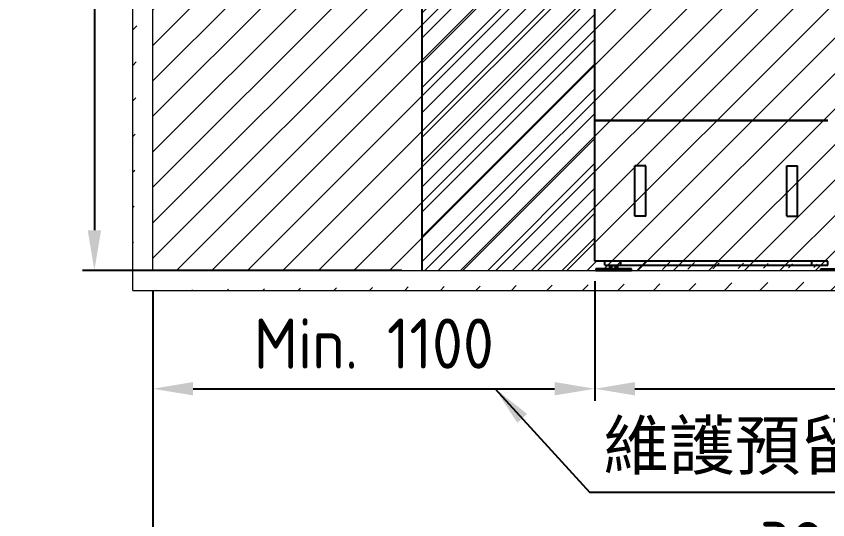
# Model space of a CAD drawing. Header units: millimetres. Extents: x 0 to 16115, y -10 to 11340.
# Drawn here: x 9452 to 11472, y 2564 to 3818 of the extents above; entities that cross this region are included whole.
import ezdxf

# ---------------------------------------------------------------- set-up
doc = ezdxf.new("R2010")
doc.units = ezdxf.units.MM
doc.header["$MEASUREMENT"] = 0
doc.linetypes.add('HIDDEN', pattern=[9.525, 6.35, -3.175])
doc.layers.get('0').update_dxf_attribs({"lineweight": 25})
for name, color, linetype, lineweight in [('D', 3, 'Continuous', 13), ('DIM', 3, 'Continuous', 9), ('H', 2, 'HIDDEN', 15), ('S', 4, 'Continuous', 15)]:
    doc.layers.add(name, color=color, linetype=linetype, lineweight=lineweight)
doc.styles.get("Standard").update_dxf_attribs({"font": 'KAIU.TTF'})
doc.styles.add('STU25', font='isocp2.shx')
doc.dimstyles.new('STU25', dxfattribs={"dimscale": 50, "dimtxt": 2.5, "dimasz": 2, "dimexe": 0.6, "dimexo": 1, "dimgap": 1, "dimtad": 1, "dimdsep": 46, "dimtxsty": 'STU25', "dimcen": 2, "dimazin": 2, "dimtfac": 1, "dimtmove": 0, "dimatfit": 3, "dimfxl": 0, "dimtolj": 1, "dimtzin": 0, "dimarcsym": 0})
doc.dimstyles.new('STU25$7', dxfattribs={"dimscale": 50, "dimtxt": 2.5, "dimasz": 2, "dimexe": 1.25, "dimexo": 0.625, "dimgap": 1, "dimtad": 0, "dimdec": 4, "dimdsep": 46, "dimtxsty": 'STU25', "dimcen": 2.5, "dimazin": 2, "dimtfac": 1, "dimtdec": 4, "dimtmove": 0, "dimatfit": 3, "dimfxl": 0, "dimtolj": 1, "dimtzin": 0, "dimarcsym": 0})

# ---------------------------------------------------------------- blocks, each defined once
blk = doc.blocks.new('*D4')
at = {"layer": 'D', "color": 0, "lineweight": -2}
for p, q in [((9792.1, 3134.7), (9792.1, 2330)), ((13732.1, 3134.7), (13732.1, 2330)), ((9892.1, 2360), (13632.1, 2360))]:
    blk.add_line(p, q, dxfattribs=at)
at = {"layer": 'D', "color": 0}
for points in [[(9892.1, 2376.6), (9892.1, 2343.3), (9792.1, 2360)], [(13632.1, 2343.3), (13632.1, 2376.6), (13732.1, 2360)]]:
    blk.add_solid(points, dxfattribs=at)
at = {"layer": 'Defpoints', "color": 0}
for p in [(9792.1, 3184.7), (13732.1, 3184.7), (13732.1, 2360)]:
    blk.add_point(p, dxfattribs=at)
at = {"layer": 'D', "color": 0, "insert": (11762.1, 2488.7), "char_height": 125, "attachment_point": 5, "style": 'STU25'}
blk.add_mtext('\\A1;3940({\\f標楷體|b0|i0|c136|p65;滅菌區})', dxfattribs=at)
blk = doc.blocks.new('*D5')
at = {"layer": 'D', "color": 0, "lineweight": -2}
for p, q in [((10892.1, 3157.7), (10892.1, 2859.9)), ((9792.1, 3134.7), (9792.1, 2859.9)), ((9892.1, 2889.9), (10792.1, 2889.9))]:
    blk.add_line(p, q, dxfattribs=at)
at = {"layer": 'D', "color": 0}
for points in [[(9892.1, 2906.6), (9892.1, 2873.3), (9792.1, 2889.9)], [(10792.1, 2873.3), (10792.1, 2906.6), (10892.1, 2889.9)]]:
    blk.add_solid(points, dxfattribs=at)
at = {"layer": 'Defpoints', "color": 0}
for p in [(10892.1, 3207.7), (9792.1, 3184.7), (10892.1, 2889.9)]:
    blk.add_point(p, dxfattribs=at)
at = {"layer": 'D', "color": 0, "insert": (10342.1, 3002.4), "char_height": 125, "attachment_point": 5, "style": 'STU25'}
blk.add_mtext('\\A1;Min. 1100', dxfattribs=at)
blk = doc.blocks.new('*D15')
at = {"layer": 'D', "color": 0, "lineweight": -2}
for p, q in [((10892.1, 3157.7), (10892.1, 2859.9)), ((12632.1, 3157.7), (12632.1, 2859.9)), ((10992.1, 2889.9), (12532.1, 2889.9))]:
    blk.add_line(p, q, dxfattribs=at)
at = {"layer": 'D', "color": 0}
for points in [[(10992.1, 2906.6), (10992.1, 2873.3), (10892.1, 2889.9)], [(12532.1, 2873.3), (12532.1, 2906.6), (12632.1, 2889.9)]]:
    blk.add_solid(points, dxfattribs=at)
at = {"layer": 'Defpoints', "color": 0}
for p in [(10892.1, 3207.7), (12632.1, 3207.7), (12632.1, 2889.9)]:
    blk.add_point(p, dxfattribs=at)
at = {"layer": 'D', "color": 0, "insert": (11762.1, 3002.4), "char_height": 125, "attachment_point": 5, "style": 'STU25'}
blk.add_mtext('\\A1;1740', dxfattribs=at)
blk = doc.blocks.new('*D19')
at = {"layer": 'D', "color": 0, "lineweight": -2}
for p, q in [((10842.1, 5257.7), (9616.4, 5257.7)), ((9646.4, 5157.7), (9646.4, 3284.7)), ((10411.4, 3184.7), (9616.4, 3184.7))]:
    blk.add_line(p, q, dxfattribs=at)
at = {"layer": 'D', "color": 0}
for points in [[(9663, 5157.7), (9629.7, 5157.7), (9646.4, 5257.7)], [(9629.7, 3284.7), (9663, 3284.7), (9646.4, 3184.7)]]:
    blk.add_solid(points, dxfattribs=at)
at = {"layer": 'Defpoints', "color": 0}
for p in [(10892.1, 5257.7), (9646.4, 3184.7), (10461.4, 3184.7)]:
    blk.add_point(p, dxfattribs=at)
at = {"layer": 'D', "color": 0, "insert": (9533.9, 4221.2), "char_height": 125, "attachment_point": 5, "rotation": 90, "style": 'STU25'}
blk.add_mtext('\\A1;2073', dxfattribs=at)

msp = doc.modelspace()

# ---------------------------------------------------------------- hatches: boundary and pattern name
at = {"layer": 'DIM'}
h = msp.add_hatch(dxfattribs=at)
h.set_pattern_fill('ANSI31', color=256, scale=350, style=0)
h.set_pattern_definition([(45, (-19440.55, -2318.325), (-30.93592, 30.93592), [])])
h.paths.add_polyline_path([(10892.148, 5257.746), (10892.148, 3184.746), (10461.363, 3184.746), (10461.363, 4971.681), (9792.148, 4971.681), (9792.148, 6434.746), (13732.148, 6434.746), (13732.148, 4971.681), (13062.932, 4971.681), (13062.932, 3184.746), (12632.148, 3184.746), (12632.148, 5257.746)])
edge = h.paths.add_edge_path(flags=16)
edge.add_line((12632.148, 3207.746), (12632.148, 3184.746))
edge.add_line((10892.148, 3207.746), (10892.148, 3184.746))
at = {"layer": 'H', "ltscale": 5}
h = msp.add_hatch(dxfattribs=at)
h.set_pattern_fill('ANSI31', color=256, scale=500, style=0)
h.set_pattern_definition([(45, (5042.114, 20650.17), (-44.19417, 44.19417), [])])
edge = h.paths.add_edge_path(flags=16)
edge.add_line((13782.148, 6434.746), (13732.148, 6434.746))
edge.add_line((13782.148, 6434.746), (13732.148, 6434.746))
edge = h.paths.add_edge_path()
edge.add_line((13782.148, 6434.746), (13732.148, 6434.746))
edge.add_line((13782.148, 6434.746), (13732.148, 6434.746))
edge.add_line((9792.148, 3184.746), (9792.148, 6434.746))
edge.add_line((9742.148, 3134.746), (9742.148, 6434.746))
edge.add_line((9792.148, 3184.746), (13732.148, 3184.746))
edge.add_line((9742.148, 3134.746), (13782.148, 3134.746))
edge.add_line((13782.148, 6434.746), (13732.148, 6434.746))
edge.add_line((13732.148, 5184.746), (13732.148, 5194.746))
edge.add_line((13732.148, 3184.746), (13732.148, 6434.746))
edge.add_line((13782.148, 3134.746), (13782.148, 6434.746))

# ---------------------------------------------------------------- linework, layer by layer
for p, q in [((10892.148, 3557.746), (10892.148, 5257.746)), ((10461.363, 4971.681), (10461.363, 3184.746)), ((10892.148, 3557.746), (11472.148, 3557.746)), ((11472.148, 3557.746), (10892.148, 3557.746)), ((10892.148, 3207.746), (10892.148, 3557.746)), ((10992.148, 3319.746), (10992.148, 3444.746)), ((11019.148, 3444.746), (10992.148, 3444.746)), ((11019.148, 3319.746), (11019.148, 3444.746)), ((11370.148, 3319.746), (11370.148, 3444.746)), ((11370.148, 3444.746), (11397.148, 3444.746)), ((11397.148, 3319.746), (11397.148, 3444.746)), ((11019.148, 3319.746), (10992.148, 3319.746)), ((11370.148, 3319.746), (11397.148, 3319.746)), ((11472.148, 3207.746), (10892.148, 3207.746)), ((10917.148, 3197.746), (10917.148, 3207.746)), ((10917.148, 3197.746), (11472.148, 3197.746)), ((10928.755, 3195.746), (10928.755, 3188.746)), ((10949.54, 3195.746), (10928.755, 3195.746)), ((10933.951, 3195.746), (10933.951, 3197.746)), ((10933.951, 3195.746), (10933.951, 3188.746)), ((10944.344, 3195.746), (10944.344, 3197.746)), ((10944.344, 3195.746), (10944.344, 3188.746)), ((10949.54, 3188.746), (10949.54, 3195.746)), ((10957.148, 3197.746), (10957.148, 3207.746)), ((11432.148, 3197.746), (11432.148, 3207.746)), ((11472.148, 3197.746), (11472.148, 3207.746)), ((10983.648, 3188.746), (10894.648, 3188.746)), ((10894.648, 3188.746), (10894.648, 3184.746)), ((10894.648, 3184.746), (10983.648, 3184.746)), ((10983.648, 3184.746), (10983.648, 3188.746)), ((11455.148, 3188.746), (11544.148, 3188.746)), ((11455.148, 3184.746), (11455.148, 3188.746)), ((11544.148, 3184.746), (11455.148, 3184.746))]:
    msp.add_line(p, q)
at = {"layer": 'S', "linetype": 'Continuous'}
for p, q in [((9742.148, 3134.746), (9742.148, 6434.746)), ((9792.148, 3184.746), (9792.148, 6434.746)), ((9792.148, 3184.746), (13732.148, 3184.746)), ((9742.148, 3134.746), (13782.148, 3134.746))]:
    msp.add_line(p, q, dxfattribs=at)

# ---------------------------------------------------------------- texts
at = {"layer": 'D', "color": 11, "insert": (10913.157, 2808.899), "char_height": 120, "attachment_point": 1}
msp.add_mtext('{\\C3;維護預留所需至少空間}', dxfattribs=at)

# ---------------------------------------------------------------- dimensions: what is measured, and where the dimension line sits
at = {"layer": 'D'}
dim = msp.add_linear_dim(base=(9646.355, 3184.746), p1=(10892.148, 5257.746), p2=(10461.363, 3184.746), angle=90, dimstyle='STU25', dxfattribs=at)
dim.commit()
dim.dimension.update_dxf_attribs({"geometry": '*D19', "text_midpoint": (9646.355, 4221.246), "dimtype": 160})
dim = msp.add_linear_dim(base=(10892.148, 2889.95), p1=(9792.148, 3184.746), p2=(10892.148, 3207.746), text='Min. <>', dimstyle='STU25', dxfattribs=at)
dim.commit()
dim.dimension.update_dxf_attribs({"geometry": '*D5', "text_midpoint": (10342.148, 3002.45)})
dim = msp.add_linear_dim(base=(12632.148, 2889.95), p1=(10892.148, 3207.746), p2=(12632.148, 3207.746), dimstyle='STU25', dxfattribs=at)
dim.commit()
dim.dimension.update_dxf_attribs({"geometry": '*D15', "text_midpoint": (11762.148, 3002.45)})
dim = msp.add_linear_dim(base=(13732.148, 2359.983), p1=(9792.148, 3184.746), p2=(13732.148, 3184.746), text='<>({\\f標楷體|b0|i0|c136|p65;滅菌區})', dimstyle='STU25', dxfattribs=at)
dim.commit()
dim.dimension.update_dxf_attribs({"geometry": '*D4', "text_midpoint": (11762.148, 2359.983), "dimtype": 160})

# ---------------------------------------------------------------- leaders
for points in [[(10644.083, 2889.95), (10880.199, 2631.743)], [(12924.083, 2889.95), (12695.645, 2631.743), (10880.199, 2631.743)]]:
    msp.add_leader(points, dimstyle='STU25$7', override={"dimgap": 1, "dimtad": 0}, dxfattribs=at)

doc.saveas('drawing.dxf')
